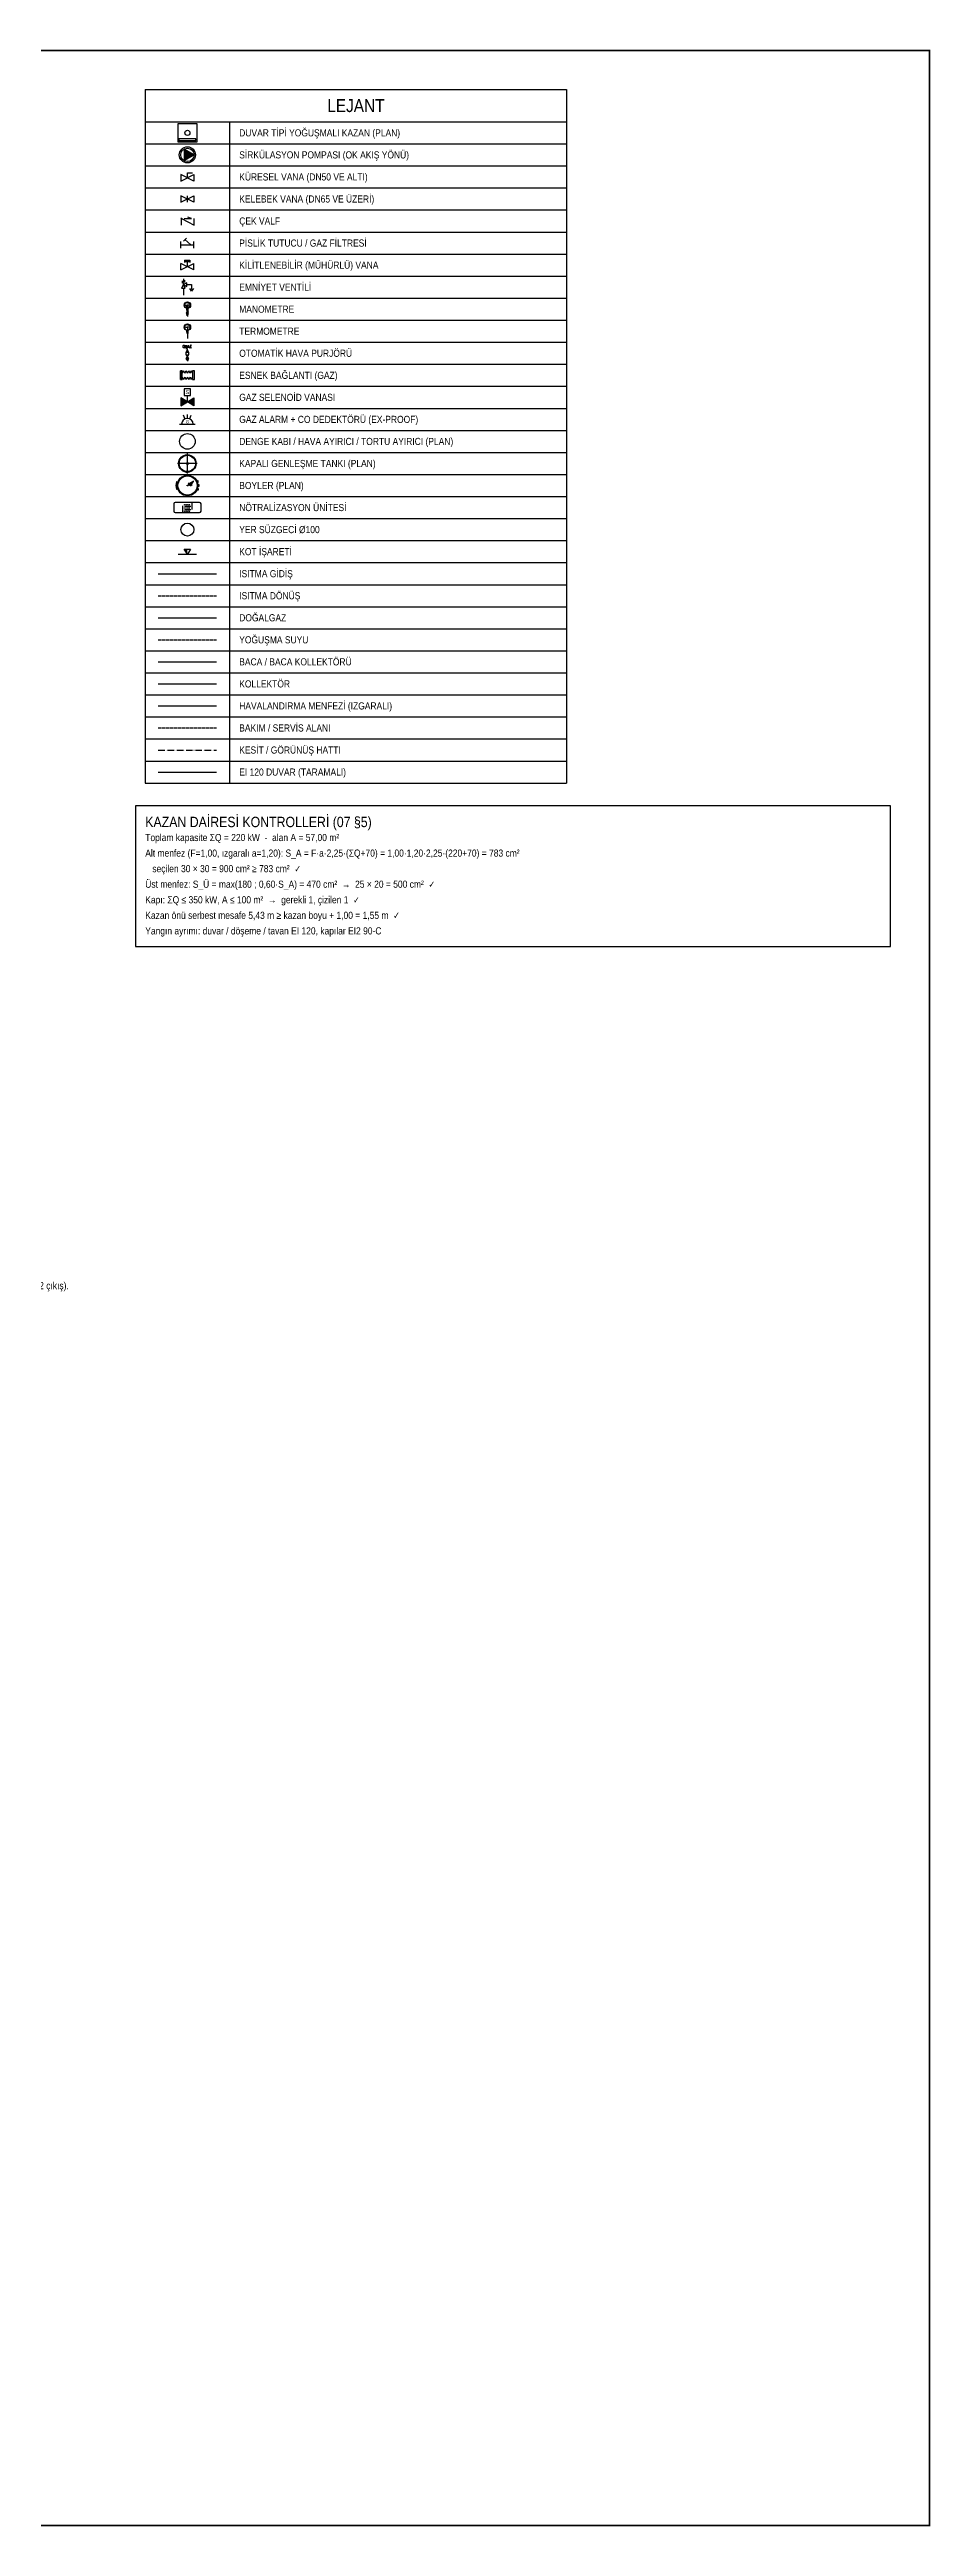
# Model space of a CAD drawing. Header units: centimetres. Extents: x -407 to 3667, y -2994 to 827.
# Drawn here: x 2307 to 3667, y -2994 to 827 of the extents above; entities that cross this region are included whole.
import ezdxf
from ezdxf.enums import TextEntityAlignment as Align

# ---------------------------------------------------------------- set-up
doc = ezdxf.new("R2010")
doc.units = ezdxf.units.CM
doc.header["$LTSCALE"] = 8
doc.linetypes.add('DASHDOT', pattern=[3.556, 2.54, -0.508, 0, -0.508])
doc.linetypes.add('DASHED', pattern=[1.524, 1.27, -0.254])
for name, color, linetype in [('ROTAS-BAKIM-ALANI', 8, 'DASHED'), ('ROTAS-DOGALGAZ-BORU', 2, 'Continuous'), ('ROTAS-HAVALANDIRMA-MENFEZ', 4, 'Continuous'), ('ROTAS-HESAP-BASLIK', 2, 'Continuous'), ('ROTAS-HESAP-CERCEVE', 4, 'Continuous'), ('ROTAS-HESAP-CIZGI', 1, 'Continuous'), ('ROTAS-HESAP-SEMBOL', 7, 'Continuous'), ('ROTAS-HESAP-YAZI', 7, 'Continuous'), ('ROTAS-ISITMA-BACA', 8, 'Continuous'), ('ROTAS-ISITMA-DONUS', 30, 'DASHED'), ('ROTAS-ISITMA-GIDIS', 10, 'Continuous'), ('ROTAS-ISITMA-KOLLEKTOR', 7, 'Continuous'), ('ROTAS-ISITMA-YAZI', 7, 'Continuous'), ('ROTAS-ISITMA-YOGUSMA', 6, 'DASHED'), ('ROTAS-KESIT-HATTI', 1, 'DASHDOT'), ('ROTAS-MIMARI-DUVAR', 7, 'Continuous'), ('ROTAS-PAFTA', 7, 'Continuous')]:
    doc.layers.add(name, color=color, linetype=linetype)
doc.styles.add('ROTAS', font='arial.ttf')

# ---------------------------------------------------------------- blocks, each defined once
blk = doc.blocks.new('ROTAS-KAZAN-PLAN')
for points in [[(0, 0), (60, 0), (60, 55), (0, 55)], [(4, 4), (56, 4), (56, 9), (4, 9)]]:
    blk.add_lwpolyline(points, close=True)
blk.add_circle((30, 27.5), 8)
blk = doc.blocks.new('ROTAS-POMPA')
blk.add_hatch(color=7).paths.add_polyline_path([(10.35, 0), (-4.95, 8.85), (-4.95, -8.85)])
blk.add_lwpolyline([(10.35, 0), (-4.95, 8.85), (-4.95, -8.85)], close=True)
for radius in [12.45, 10.35]:
    blk.add_circle((0, 0), radius)
blk = doc.blocks.new('ROTAS-KD-KURESEL-VANA')
at = {"color": 1}
for p, q in [((0, 0), (0, 8)), ((0, 8), (8, 8))]:
    blk.add_line(p, q, dxfattribs=at)
blk.add_lwpolyline([(-10, 5), (-10, -5), (10, 5), (10, -5), (-10, 5)], dxfattribs=at)
at = {"style": 'ROTAS', "flags": 1}
blk.add_attdef('CAP', (-10.451, -0.006), '', height=10, dxfattribs=at)
blk = doc.blocks.new('ROTAS-KD-KELEBEK-VANA')
at = {"color": 1}
blk.add_line((0, -5), (0, 5), dxfattribs=at)
blk.add_lwpolyline([(-10, 5), (-10, -5), (10, 5), (10, -5), (-10, 5)], dxfattribs=at)
at = {"style": 'ROTAS', "flags": 1}
blk.add_attdef('CAP', (-8.35, -4.175), '', height=10, rotation=26.565, dxfattribs=at)
blk = doc.blocks.new('ROTAS-KD-CEKVALF')
blk.add_hatch(color=1).paths.add_polyline_path([(-11.408, 5), (-11.297, 5.548), (-10.996, 5.996), (-10.548, 6.297), (-10, 6.408), (-9.452, 6.297), (-9.004, 5.996), (-8.703, 5.548), (-8.592, 5), (-8.703, 4.452), (-9.004, 4.004), (-9.452, 3.703), (-10, 3.592), (-10.548, 3.703), (-10.996, 4.004), (-11.297, 4.452), (-11.408, 5)])
at = {"color": 1}
for p, q in [((-10, -5), (-10, 5)), ((-10, 5), (10, -5)), ((-5.6, 5), (5.6, 5)), ((5.6, 5), (0, 7.32)), ((10, -5), (10, 5))]:
    blk.add_line(p, q, dxfattribs=at)
at = {"style": 'ROTAS', "flags": 1}
blk.add_attdef('CAP', (-9.712, -4.899), '', height=10, dxfattribs=at)
blk = doc.blocks.new('ROTAS-KD-PISLIK-TUTUCU')
at = {"color": 1}
for p, q in [((-10, -5), (-10, 5)), ((-10, 0), (10, 0)), ((-6.051, 5.768), (-1.408, 10.47)), ((5.128, 0), (-3.725, 8.124)), ((10, -5), (10, 5))]:
    blk.add_line(p, q, dxfattribs=at)
at = {"style": 'ROTAS', "flags": 1}
blk.add_attdef('CAP', (9.335, 0), '', height=10, rotation=180, dxfattribs=at)
blk = doc.blocks.new('ROTAS-KD-KILITLI-VANA')
at = {"color": 1}
for p, q in [((-10, -5), (-10, 5)), ((-10, -5), (10, 5)), ((10, -5), (-10, 5)), ((-4.374, 9.823), (-4.374, 6.417)), ((-4.374, 9.823), (4.016, 9.823)), ((-2.8, 8.12), (2.8, 8.12)), ((0, 0), (0, 8.12)), ((4.016, 9.823), (4.016, 6.417)), ((10, -5), (10, 5))]:
    blk.add_line(p, q, dxfattribs=at)
at = {"style": 'ROTAS', "flags": 1}
blk.add_attdef('CAP', (8.35, 4.175), '', height=10, rotation=206.565, dxfattribs=at)
blk = doc.blocks.new('ROTAS-KD-EMNIYET-VENTILI')
at = {"color": 1}
for p, q in [((0, 22), (-4, 15)), ((-4, 15), (4, 15)), ((3.49, 29.64), (-3.49, 28.301)), ((3.49, 26.962), (-3.49, 28.301)), ((3.49, 26.962), (-3.49, 25.622)), ((0, 24.953), (-3.49, 25.622)), ((0, 33.664), (0, 30.31)), ((3.49, 29.64), (0, 30.31)), ((7, 26), (0, 22)), ((0, 22), (0, 24.953)), ((0, 22), (7, 18)), ((4, 15), (0, 22)), ((0, 15), (0, 0)), ((7, 18), (7, 26)), ((7, 22), (17, 22)), ((17, 8.268), (13.5, 14.33)), ((17, 22), (17, 12)), ((20.5, 14.33), (17, 8.268))]:
    blk.add_line(p, q, dxfattribs=at)
at = {"style": 'ROTAS', "flags": 1}
blk.add_attdef('CAP', (-8.533, 6.372), '', height=10, rotation=358.601, dxfattribs=at)
blk = doc.blocks.new('ROTAS-KD-MANOMETRE')
at = {"color": 1}
for p, q in [((-3.661, 19.205), (-4.505, 19.132)), ((-3.658, 19.849), (-4.503, 19.923)), ((-3.551, 18.571), (-4.37, 18.352)), ((-3.544, 20.483), (-4.363, 20.702)), ((-3.333, 17.965), (-4.101, 17.607)), ((-3.322, 21.087), (-4.09, 21.445)), ((-3.013, 17.406), (-3.707, 16.92)), ((-2.998, 21.644), (-3.692, 22.13)), ((-2.582, 22.135), (-3.182, 22.735)), ((-2.685, 19.723), (-0.554, 19.666)), ((-2.685, 19.723), (-2.685, 19.305)), ((-2.685, 19.305), (-0.568, 19.362)), ((-2.088, 22.547), (-2.574, 23.242)), ((-1.529, 22.867), (-1.887, 23.636)), ((-1.5, 7.776), (1.5, 7.776)), ((0, 5.151), (-1.5, 7.776)), ((0, 5.151), (-1.5, 2.526)), ((-1.5, 2.526), (1.5, 2.526)), ((-1.187, 12.488), (-1.187, 13.431)), ((1.221, 12.491), (-1.187, 12.488)), ((-0.923, 23.085), (-1.142, 23.904)), ((-0.872, 10.921), (-0.872, 12.491)), ((0.872, 10.921), (-0.872, 10.921)), ((0.89, 13.537), (-0.851, 13.534)), ((-0.698, 13.537), (-0.698, 13.979)), ((-0.523, 8.583), (-0.523, 10.921)), ((0.523, 8.583), (-0.523, 8.583)), ((-0.518, 12.602), (-0.518, 13.426)), ((-0.289, 23.195), (-0.362, 24.039)), ((0, 8.583), (0, 7.963)), ((1.5, 7.776), (0, 5.151)), ((1.5, 2.526), (0, 5.151)), ((0, 2.338), (0, 0)), ((0.355, 23.193), (0.429, 24.037)), ((0.523, 10.921), (0.523, 8.583)), ((4.529, 19.486), (0.55, 19.636)), ((0.558, 12.606), (0.558, 13.421)), ((4.529, 19.486), (0.561, 19.392)), ((0.698, 13.537), (0.698, 13.974)), ((0.872, 12.491), (0.872, 10.921)), ((0.989, 23.079), (1.208, 23.897)), ((1.221, 12.491), (1.221, 13.429)), ((1.593, 22.856), (1.951, 23.624)), ((2.15, 22.532), (2.636, 23.227)), ((2.641, 22.117), (3.241, 22.716)), ((3.038, 17.385), (3.733, 16.899)), ((3.053, 21.622), (3.748, 22.108)), ((3.362, 17.941), (4.131, 17.583)), ((3.373, 21.063), (4.142, 21.421)), ((3.585, 18.545), (4.403, 18.326)), ((3.591, 20.457), (4.41, 20.677)), ((3.699, 19.179), (4.543, 19.105)), ((3.701, 19.823), (4.545, 19.897))]:
    blk.add_line(p, q, dxfattribs=at)
blk.add_lwpolyline([(-0.793, 14.969), (-0.793, 18.563), (0.046, 16.766), (0.884, 18.563), (0.884, 14.969)], dxfattribs=at)
for centre, radius in [((0.02, 19.514), 5.581), ((0.02, 19.514), 5.302), ((0, 5.151), 1.5), ((-0.007, 19.488), 0.576)]:
    blk.add_circle(centre, radius, dxfattribs=at)
for centre, radius, start, end in [((-0.85, 12.961), 0.576, 54.699, 125.307), ((-0.85, 13.072), 0.576, 234.694, 305.301), ((0.015, 12.208), 1.329, 65.903, 113.651), ((0.015, 13.82), 1.329, 246.35, 294.097), ((0.891, 12.958), 0.576, 54.693, 125.301), ((0.891, 13.076), 0.576, 234.7, 305.307)]:
    blk.add_arc(centre, radius, start, end, dxfattribs=at)
at = {"style": 'ROTAS', "flags": 1}
blk.add_attdef('CAP', (0, 9.335), '', height=10, rotation=270, dxfattribs=at)
blk = doc.blocks.new('ROTAS-KD-TERMOMETRE')
at = {"color": 1}
for p, q in [((-3.661, 19.205), (-4.505, 19.132)), ((-3.658, 19.849), (-4.503, 19.923)), ((-3.551, 18.571), (-4.37, 18.352)), ((-3.544, 20.483), (-4.363, 20.702)), ((-3.333, 17.965), (-4.101, 17.607)), ((-3.322, 21.087), (-4.09, 21.445)), ((-3.013, 17.406), (-3.707, 16.92)), ((-2.998, 21.644), (-3.692, 22.13)), ((-2.582, 22.135), (-3.182, 22.735)), ((-2.685, 19.723), (-0.554, 19.666)), ((-2.685, 19.723), (-2.685, 19.305)), ((-2.685, 19.305), (-0.568, 19.362)), ((-2.088, 22.547), (-2.574, 23.242)), ((-1.529, 22.867), (-1.887, 23.636)), ((-1.187, 12.488), (-1.187, 13.431)), ((1.221, 12.491), (-1.187, 12.488)), ((-0.923, 23.085), (-1.142, 23.904)), ((-0.872, 10.921), (-0.872, 12.491)), ((0.872, 10.921), (-0.872, 10.921)), ((0.89, 13.537), (-0.851, 13.534)), ((-0.698, 13.537), (-0.698, 13.979)), ((-0.523, 8.583), (-0.523, 10.921)), ((0.523, 8.583), (-0.523, 8.583)), ((-0.518, 12.602), (-0.518, 13.426)), ((-0.289, 23.195), (-0.362, 24.039)), ((0, 8.583), (0, 0)), ((0.355, 23.193), (0.429, 24.037)), ((0.523, 10.921), (0.523, 8.583)), ((4.529, 19.486), (0.55, 19.636)), ((0.558, 12.606), (0.558, 13.421)), ((4.529, 19.486), (0.561, 19.392)), ((0.698, 13.537), (0.698, 13.974)), ((0.872, 12.491), (0.872, 10.921)), ((0.989, 23.079), (1.208, 23.897)), ((1.221, 12.491), (1.221, 13.429)), ((1.593, 22.856), (1.951, 23.624)), ((2.15, 22.532), (2.636, 23.227)), ((2.641, 22.117), (3.241, 22.716)), ((3.038, 17.385), (3.733, 16.899)), ((3.053, 21.622), (3.748, 22.108)), ((3.362, 17.941), (4.131, 17.583)), ((3.373, 21.063), (4.142, 21.421)), ((3.585, 18.545), (4.403, 18.326)), ((3.591, 20.457), (4.41, 20.677)), ((3.699, 19.179), (4.543, 19.105)), ((3.701, 19.823), (4.545, 19.897))]:
    blk.add_line(p, q, dxfattribs=at)
for points in [[(-0.604, 17.969), (0.696, 17.969)], [(0.046, 17.969), (0.046, 14.969)]]:
    blk.add_lwpolyline(points, dxfattribs=at)
for centre, radius in [((0.02, 19.514), 5.581), ((0.02, 19.514), 5.302), ((-0.007, 19.488), 0.576)]:
    blk.add_circle(centre, radius, dxfattribs=at)
for centre, radius, start, end in [((-0.85, 12.961), 0.576, 54.699, 125.307), ((-0.85, 13.072), 0.576, 234.694, 305.301), ((0.015, 12.208), 1.329, 65.903, 113.651), ((0.015, 13.82), 1.329, 246.35, 294.097), ((0.891, 12.958), 0.576, 54.693, 125.301), ((0.891, 13.076), 0.576, 234.7, 305.307)]:
    blk.add_arc(centre, radius, start, end, dxfattribs=at)
at = {"style": 'ROTAS', "flags": 1}
blk.add_attdef('CAP', (0, 0.934), '', height=1, rotation=270, dxfattribs=at)
blk = doc.blocks.new('ROTAS-KD-PURJOR')
at = {"color": 2}
for p, q in [((-4.983, 29.165), (4.983, 29.165)), ((-4.983, 29.165), (-4.983, 27.67)), ((-4.983, 27.67), (4.983, 27.67)), ((-4.983, 27.67), (-3.987, 26.175)), ((-4.485, 41.102), (-3.488, 42.597)), ((-4.485, 41.102), (4.485, 41.102)), ((-4.485, 29.165), (-4.485, 41.102)), ((-3.987, 26.175), (3.987, 26.175)), ((-3.987, 26.175), (-3.987, 24.182)), ((-3.987, 24.182), (3.987, 24.182)), ((-3.488, 43.095), (3.488, 43.095)), ((-3.488, 42.597), (-3.488, 43.095)), ((-3.488, 42.597), (3.488, 42.597)), ((-2.363, 56.51), (-3.002, 56.51)), ((-2.492, 47.082), (2.492, 47.082)), ((-2.492, 43.095), (-2.492, 47.082)), ((-1.993, 26.175), (-1.993, 24.182)), ((-0.997, 47.082), (-0.997, 43.095)), ((0, 47.082), (0, 54.148)), ((0.997, 47.082), (0.997, 43.095)), ((1.993, 26.175), (1.993, 24.182)), ((2.492, 47.082), (2.492, 43.095)), ((3.488, 42.597), (3.488, 43.095)), ((3.488, 42.597), (4.485, 41.102)), ((3.987, 26.175), (4.983, 27.67)), ((3.987, 24.182), (3.987, 26.175)), ((4.485, 41.102), (4.485, 29.165)), ((4.983, 27.67), (4.983, 29.165))]:
    blk.add_line(p, q, dxfattribs=at)
at = {"color": 1}
for p, q in [((0, 24.182), (0, 19.407)), ((0, 4.775), (0, 0))]:
    blk.add_line(p, q, dxfattribs=at)
at = {"color": 2}
for points in [[(-16.68, 59.144), (-17.98, 61.144), (-17.98, 69.144), (-16.68, 71.144), (-14.08, 71.144), (-12.78, 69.144), (-12.78, 61.144), (-14.08, 59.144), (-16.68, 59.144)], [(-10.7, 59.144), (-9.66, 59.144), (-9.66, 60.744), (-10.7, 60.744), (-10.7, 59.144)], [(-7.58, 59.144), (-7.58, 71.144)], [(-7.58, 65.144), (-2.38, 65.144)], [(-2.38, 59.144), (-2.38, 71.144)], [(-0.3, 59.144), (0.74, 59.144), (0.74, 60.744), (-0.3, 60.744), (-0.3, 59.144)], [(2.82, 59.144), (5.42, 71.144), (8.02, 59.144)], [(3.73, 63.144), (7.11, 63.144)], [(10.1, 59.144), (11.14, 59.144), (11.14, 60.744), (10.1, 60.744), (10.1, 59.144)], [(18.42, 69.144), (17.12, 71.144), (14.52, 71.144), (13.22, 69.144), (13.22, 61.144), (14.52, 59.144), (17.12, 59.144), (18.42, 61.144)]]:
    blk.add_lwpolyline(points, dxfattribs=at)
at = {"color": 1}
for points in [[(4.224, 19.407), (-4.224, 19.407), (0, 12.091)], [(4.224, 4.775), (-4.224, 4.775), (0, 12.091)]]:
    blk.add_lwpolyline(points, close=True, dxfattribs=at)
blk.add_circle((0, 12.091), 4.459, dxfattribs=at)
at = {"color": 2}
for centre, start, end in [((-3.002, 54.148), 90, 180), ((-2.363, 54.148), 0, 90)]:
    blk.add_arc(centre, 2.362, start, end, dxfattribs=at)
at = {"style": 'ROTAS', "flags": 1}
blk.add_attdef('CAP', (0, 11.723), '', height=10, rotation=270, dxfattribs=at)
blk = doc.blocks.new('ROTAS-KD-ESNEK-BAGLANTI')
at = {"color": 1}
for p, q in [((-10.752, -6.72), (-10.752, 6.72)), ((-8.064, 3.136), (-6.048, 6.72)), ((-4.032, 3.136), (-6.048, 6.72)), ((-4.032, 3.136), (-2.016, 6.72)), ((0, 3.136), (-2.016, 6.72)), ((0, 3.136), (2.016, 6.72)), ((4.032, 3.136), (2.016, 6.72)), ((4.032, 3.136), (6.048, 6.72)), ((8.064, 3.136), (6.048, 6.72)), ((-8.064, -3.136), (-6.048, -6.72)), ((-4.032, -3.136), (-6.048, -6.72)), ((-4.032, -3.136), (-2.016, -6.72)), ((0, -3.136), (-2.016, -6.72)), ((0, -3.136), (2.016, -6.72)), ((4.032, -3.136), (2.016, -6.72)), ((4.032, -3.136), (6.048, -6.72)), ((8.064, -3.136), (6.048, -6.72))]:
    blk.add_line(p, q, dxfattribs=at)
for points in [[(-8.064, 6.72), (-10.752, 6.72), (-10.752, -6.72), (-8.064, -6.72)], [(10.752, 6.72), (8.064, 6.72), (8.064, -6.72), (10.752, -6.72)]]:
    blk.add_lwpolyline(points, close=True, dxfattribs=at)
at = {"style": 'ROTAS', "flags": 1}
blk.add_attdef('CAP', (-9.327, 0), '', height=10, dxfattribs=at)
blk = doc.blocks.new('ROTAS-SELENOID')
for points in [[(-10, 6), (-10, -6), (0, 0)], [(10, 6), (10, -6), (0, 0)]]:
    blk.add_hatch(color=7).paths.add_polyline_path(points)
blk.add_line((0, 0), (0, 10))
for points in [[(-10, 6), (-10, -6), (0, 0)], [(-5, 10), (5, 10), (5, 20), (-5, 20)], [(10, 6), (10, -6), (0, 0)]]:
    blk.add_lwpolyline(points, close=True)
at = {"style": 'ROTAS'}
blk.add_text('S', height=6, dxfattribs=at).set_placement((0, 15), align=Align.MIDDLE_CENTER)
blk = doc.blocks.new('ROTAS-GAZ-ALARM')
for p, q in [((-12, 0), (12, 0)), ((-4, 9), (-6, 14)), ((0, 9), (0, 15)), ((4, 9), (6, 14))]:
    blk.add_line(p, q)
blk.add_arc((0, 0), 9, 0, 180)
at = {"style": 'ROTAS'}
blk.add_text('G', height=5, dxfattribs=at).set_placement((0, 4), align=Align.MIDDLE_CENTER)
blk = doc.blocks.new('ROTAS-KD-DENGE-KABI-PLAN')
at = {"color": 0}
blk.add_circle((0, 0), 20, dxfattribs=at)
blk = doc.blocks.new('ROTAS-KD-GENLESME-TANKI-PLAN')
at = {"color": 15}
for p, q in [((50.906, 0), (-50.906, 0)), ((0, -50.906), (0, 50.906)), ((-2.894, -48.047), (-2.894, -44.85)), ((2.894, -48.047), (-2.894, -48.047)), ((2.894, -48.047), (2.894, -44.843))]:
    blk.add_line(p, q, dxfattribs=at)
at = {"color": 4}
blk.add_circle((-0.054, 0.06), 45, dxfattribs=at)
at = {"color": 1}
for centre, radius in [((-0.054, 0.06), 42), ((0, 0), 4.5)]:
    blk.add_circle(centre, radius, dxfattribs=at)
blk = doc.blocks.new('ROTAS-KD-BOYLER-PLAN')
at = {"color": 15}
blk.add_line((-58.131, 0), (-51.223, 4.657), dxfattribs=at)
at = {"color": 1}
for p, q in [((-5.071, 22.202), (-10.005, 22.202)), ((-5.071, 17.73), (-8.184, 17.73)), ((-1.078, 2.236), (-5.178, 2.236)), ((-5.071, -22.202), (-10.005, -22.202)), ((-5.071, -17.73), (-8.184, -17.73)), ((-1.078, -2.236), (-5.178, -2.236))]:
    blk.add_line(p, q, dxfattribs=at)
for points in [[(-112.486, -20.005), (-112.486, 19.874), (-114.152, 19.874), (-114.152, -20.005)], [(-3.993, 15.25), (-3.993, 24.681), (-5.071, 24.681), (-5.071, 15.25)], [(0, 4.715), (0, -4.715), (-1.078, -4.715), (-1.078, 4.715)], [(-3.993, -15.25), (-3.993, -24.681), (-5.071, -24.681), (-5.071, -15.25)]]:
    blk.add_lwpolyline(points, close=True, dxfattribs=at)
blk.add_lwpolyline([(-108.596, 16.193), (-112.486, 16.193), (-112.486, -16.254), (-108.577, -16.254)], dxfattribs=at)
at = {"color": 15}
for points in [[(-43.791, 9.666), (-54.47, 9.474), (-47.976, -0.16)], [(-33.965, 5.482), (-43.791, 9.666), (-43.598, -1.012)], [(-26.656, 21.218), (-30.555, 19.777), (-29.454, 18.144)]]:
    blk.add_lwpolyline(points, close=True, dxfattribs=at)
blk.add_lwpolyline([(-43.791, 9.666), (-41.162, 11.439), (-37.809, 9.419), (-41.738, 15.247), (-35.44, 10.968), (-39.391, 16.829), (-33.093, 12.55), (-37.044, 18.412), (-30.746, 14.133), (-34.697, 19.994), (-31.842, 17.722), (-30.004, 18.961)], dxfattribs=at)
for radius in [53, 2.306]:
    blk.add_circle((-58.131, 0), radius, dxfattribs=at)
at = {"color": 1}
blk.add_circle((-58.131, 0), 49.37, dxfattribs=at)
blk.add_arc((-64.962, -0.065), 53.078, 157.935, 202.065, dxfattribs=at)
blk = doc.blocks.new('ROTAS-NOTRALIZASYON')
for p, q in [((40, -22), (40, 8)), ((80, 22), (80, -8))]:
    blk.add_line(p, q)
blk.add_lwpolyline([(6, -22), (114, -22, 0.4142), (120, -16), (120, 16, 0.4142), (114, 22), (6, 22, 0.4142), (0, 16), (0, -16, 0.4142)], format="xyb", close=True)
for centre in [(48, 12), (51, 5), (55, 12), (58, 5), (62, 12), (65, 5), (69, 12), (72, 5), (48, -2), (48, -16), (51, -9), (55, -2), (55, -16), (58, -9), (62, -2), (62, -16), (65, -9), (69, -2), (69, -16), (72, -9)]:
    blk.add_circle(centre, 1.3)
blk = doc.blocks.new('ROTAS-KD-YER-SUZGECI')
at = {"color": 6}
blk.add_circle((0, 0), 5, dxfattribs=at)
blk = doc.blocks.new('ROTAS-KOT')
blk.add_hatch(color=7).paths.add_polyline_path([(0, 0), (0, 8), (-5, 8)])
blk.add_line((-14, 0), (14, 0))
blk.add_lwpolyline([(0, 0), (-5, 8), (5, 8)], close=True)

msp = doc.modelspace()

# ---------------------------------------------------------------- linework, layer by layer
at = {"layer": 'ROTAS-BAKIM-ALANI', "ltscale": 0.5}
msp.add_line((2475, -220), (2565, -220), dxfattribs=at)
at = {"layer": 'ROTAS-DOGALGAZ-BORU', "ltscale": 0.5}
msp.add_line((2475, -50), (2565, -50), dxfattribs=at)
at = {"layer": 'ROTAS-HAVALANDIRMA-MENFEZ', "ltscale": 0.5}
msp.add_line((2475, -186), (2565, -186), dxfattribs=at)
at = {"layer": 'ROTAS-HESAP-CERCEVE'}
msp.add_lwpolyline([(2440, -557), (3605, -557), (3605, -340), (2440, -340)], close=True, dxfattribs=at)
at = {"layer": 'ROTAS-HESAP-CIZGI'}
for p, q in [((2455, 765), (3105, 765)), ((2455, 765), (2455, 715)), ((3105, 765), (3105, 715)), ((2455, 715), (3105, 715)), ((2455, 715), (2455, -305)), ((2585, 715), (2585, -305)), ((3105, 715), (3105, -305)), ((2455, 681), (3105, 681)), ((2455, 647), (3105, 647)), ((2455, 613), (3105, 613)), ((2455, 579), (3105, 579)), ((2455, 545), (3105, 545)), ((2455, 511), (3105, 511)), ((2455, 477), (3105, 477)), ((2455, 443), (3105, 443)), ((2455, 409), (3105, 409)), ((2455, 375), (3105, 375)), ((2455, 341), (3105, 341)), ((2455, 307), (3105, 307)), ((2455, 273), (3105, 273)), ((2455, 239), (3105, 239)), ((2455, 205), (3105, 205)), ((2455, 171), (3105, 171)), ((2455, 137), (3105, 137)), ((2455, 103), (3105, 103)), ((2455, 69), (3105, 69)), ((2455, 35), (3105, 35)), ((2455, 1), (3105, 1)), ((2455, -33), (3105, -33)), ((2455, -67), (3105, -67)), ((2455, -101), (3105, -101)), ((2455, -135), (3105, -135)), ((2455, -169), (3105, -169)), ((2455, -203), (3105, -203)), ((2455, -237), (3105, -237)), ((2455, -271), (3105, -271)), ((2455, -305), (3105, -305))]:
    msp.add_line(p, q, dxfattribs=at)
at = {"layer": 'ROTAS-ISITMA-BACA', "ltscale": 0.5}
msp.add_line((2475, -118), (2565, -118), dxfattribs=at)
at = {"layer": 'ROTAS-ISITMA-DONUS', "ltscale": 0.5}
msp.add_line((2475, -16), (2565, -16), dxfattribs=at)
at = {"layer": 'ROTAS-ISITMA-GIDIS', "ltscale": 0.5}
msp.add_line((2475, 18), (2565, 18), dxfattribs=at)
at = {"layer": 'ROTAS-ISITMA-KOLLEKTOR', "ltscale": 0.5}
msp.add_line((2475, -152), (2565, -152), dxfattribs=at)
at = {"layer": 'ROTAS-ISITMA-YOGUSMA', "ltscale": 0.5}
msp.add_line((2475, -84), (2565, -84), dxfattribs=at)
at = {"layer": 'ROTAS-KESIT-HATTI', "ltscale": 0.5}
msp.add_line((2475, -254), (2565, -254), dxfattribs=at)
at = {"layer": 'ROTAS-MIMARI-DUVAR', "ltscale": 0.5}
msp.add_line((2475, -288), (2565, -288), dxfattribs=at)
at = {"layer": 'ROTAS-PAFTA', "const_width": 3}
msp.add_lwpolyline([(-405, -2992.75), (3665, -2992.75), (3665, 825), (-405, 825)], close=True, dxfattribs=at)

# ---------------------------------------------------------------- block references
at = {"layer": 'ROTAS-HESAP-SEMBOL'}
for name, p, xscale, yscale in [('ROTAS-KAZAN-PLAN', (2505, 684.25), 0.5, 0.5), ('ROTAS-KD-EMNIYET-VENTILI', (2513.8125, 447.376), 0.75, 0.75), ('ROTAS-KD-MANOMETRE', (2519.982, 414.7072), 0.9, 0.9), ('ROTAS-KD-TERMOMETRE', (2519.982, 380.7072), 0.9, 0.9), ('ROTAS-KD-PURJOR', (2519.923, 345.5498), 0.35, 0.35), ('ROTAS-KD-DENGE-KABI-PLAN', (2520, 222), 0.6, 0.6), ('ROTAS-KD-GENLESME-TANKI-PLAN', (2520, 188), 0.3, 0.3), ('ROTAS-KD-BOYLER-PLAN', (2537.706, 154), 0.3, 0.3), ('ROTAS-NOTRALIZASYON', (2499, 120), 0.35, 0.35), ('ROTAS-KD-YER-SUZGECI', (2520, 86), 2, 2)]:
    msp.add_blockref(name, p, dxfattribs=dict(at, xscale=xscale, yscale=yscale))
for name, p in [('ROTAS-POMPA', (2520, 664)), ('ROTAS-KD-KURESEL-VANA', (2520, 628.5)), ('ROTAS-KD-KELEBEK-VANA', (2520, 596)), ('ROTAS-KD-CEKVALF', (2520.704, 560.84)), ('ROTAS-KD-PISLIK-TUTUCU', (2520, 525.265)), ('ROTAS-KD-KILITLI-VANA', (2520, 491.5885)), ('ROTAS-KD-ESNEK-BAGLANTI', (2520, 324)), ('ROTAS-SELENOID', (2520, 283)), ('ROTAS-GAZ-ALARM', (2520, 248.5)), ('ROTAS-KOT', (2520, 48))]:
    msp.add_blockref(name, p, dxfattribs=at)

# ---------------------------------------------------------------- texts
at = {"layer": 'ROTAS-HESAP-BASLIK', "style": 'ROTAS', "width": 0.85}
msp.add_text('LEJANT', height=20, dxfattribs=at).set_placement((2780, 740), align=Align.MIDDLE_CENTER)
msp.add_text('KAZAN DAİRESİ KONTROLLERİ (07 §5)', height=16, dxfattribs=at).set_placement((2455, -365), align=Align.MIDDLE_LEFT)
at = {"layer": 'ROTAS-HESAP-YAZI', "style": 'ROTAS', "width": 0.85}
for s, p in [('DUVAR TİPİ YOĞUŞMALI KAZAN (PLAN)', (2600, 698)), ('SİRKÜLASYON POMPASI (OK AKIŞ YÖNÜ)', (2600, 664)), ('KÜRESEL VANA (DN50 VE ALTI)', (2600, 630)), ('KELEBEK VANA (DN65 VE ÜZERİ)', (2600, 596)), ('ÇEK VALF', (2600, 562)), ('PİSLİK TUTUCU / GAZ FİLTRESİ', (2600, 528)), ('KİLİTLENEBİLİR (MÜHÜRLÜ) VANA', (2600, 494)), ('EMNİYET VENTİLİ', (2600, 460)), ('MANOMETRE', (2600, 426)), ('TERMOMETRE', (2600, 392)), ('OTOMATİK HAVA PURJÖRÜ', (2600, 358)), ('ESNEK BAĞLANTI (GAZ)', (2600, 324)), ('GAZ SELENOİD VANASI', (2600, 290)), ('GAZ ALARM + CO DEDEKTÖRÜ (EX-PROOF)', (2600, 256)), ('DENGE KABI / HAVA AYIRICI / TORTU AYIRICI (PLAN)', (2600, 222)), ('KAPALI GENLEŞME TANKI (PLAN)', (2600, 188)), ('BOYLER (PLAN)', (2600, 154)), ('NÖTRALİZASYON ÜNİTESİ', (2600, 120)), ('YER SÜZGECİ Ø100', (2600, 86)), ('KOT İŞARETİ', (2600, 52)), ('ISITMA GİDİŞ', (2600, 18)), ('ISITMA DÖNÜŞ', (2600, -16)), ('YOĞUŞMA SUYU', (2600, -84)), ('DOĞALGAZ', (2600, -50)), ('BACA / BACA KOLLEKTÖRÜ', (2600, -118)), ('KOLLEKTÖR', (2600, -152)), ('HAVALANDIRMA MENFEZİ (IZGARALI)', (2600, -186)), ('BAKIM / SERVİS ALANI', (2600, -220)), ('KESİT / GÖRÜNÜŞ HATTI', (2600, -254)), ('EI 120 DUVAR (TARAMALI)', (2600, -288)), ('Alt menfez (F=1,00, ızgaralı a=1,20): S_A = F·a·2,25·(ΣQ+70) = 1,00·1,20·2,25·(220+70) = 783 cm²', (2455, -413)), ('Toplam kapasite ΣQ = 220 kW  -  alan A = 57,00 m²', (2455, -389)), ('Üst menfez: S_Ü = max(180 ; 0,60·S_A) = 470 cm²  →  25 × 20 = 500 cm²  ✓', (2455, -461)), ('   seçilen 30 × 30 = 900 cm² ≥ 783 cm²  ✓', (2455, -437)), ('Kapı: ΣQ ≤ 350 kW, A ≤ 100 m²  →  gerekli 1, çizilen 1  ✓', (2455, -485)), ('Yangın ayrımı: duvar / döşeme / tavan EI 120, kapılar EI2 90-C', (2455, -533)), ('Kazan önü serbest mesafe 5,43 m ≥ kazan boyu + 1,00 = 1,55 m  ✓', (2455, -509))]:
    msp.add_text(s, height=11, dxfattribs=at).set_placement(p, align=Align.MIDDLE_LEFT)
at = {"layer": 'ROTAS-ISITMA-YAZI', "style": 'ROTAS', "width": 0.85}
msp.add_text('3. Bir adet çelik kapı EI2 90-C, dışa açılır ve kendiliğinden kapanır (350 kW üstü veya alan > 100 m² ise en az 2 çıkış).', height=11, dxfattribs=at).set_placement((1655, -1089), align=Align.BOTTOM_LEFT)

doc.saveas('drawing.dxf')
